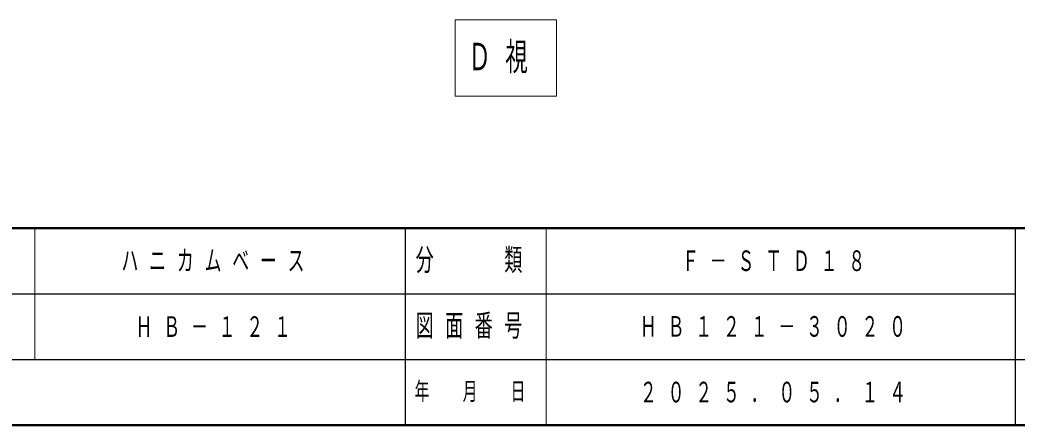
# Model space of a CAD drawing. Units: millimetres on the paper, scale 1:50. Extents: x -385 to 840, y 0 to 267.
# Drawn here: x 243.9 to 350.2, y 0 to 43.2 of the extents above; entities that cross this region are included whole.
import ezdxf

# ---------------------------------------------------------------- set-up
doc = ezdxf.new("R2010")
doc.units = ezdxf.units.MM
doc.layers.add('1_50', color=7, linetype='Continuous', lineweight=25)
doc.layers.add('LY_3', color=7, linetype='Continuous', lineweight=13)
doc.layers.add('LY_4', color=7, linetype='Continuous')
doc.styles.add('ＭＳ ゴシック', font='')
doc.styles.get('ＭＳ ゴシック').set_extended_font_data('MS Gothic')

msp = doc.modelspace()

# ---------------------------------------------------------------- linework, layer by layer
at = {"layer": '1_50', "lineweight": 13}
for p, q in [((290.317, 43.195), (290.317, 35.062)), ((301.117, 43.195), (290.317, 43.195)), ((301.117, 35.062), (301.117, 43.195)), ((290.317, 35.062), (301.117, 35.062))]:
    msp.add_line(p, q, dxfattribs=at)
at = {"layer": 'LY_3', "lineweight": 50}
for p, q in [((35, 21), (420, 21)), ((35, 0), (420, 0))]:
    msp.add_line(p, q, dxfattribs=at)
at = {"layer": 'LY_3'}
for p, q in [((245.5, 21), (245.5, 7)), ((300, 21), (300, 0))]:
    msp.add_line(p, q, dxfattribs=at)
at = {"layer": 'LY_3', "color": 211, "lineweight": 25}
for p, q in [((285, 21), (285, 0)), ((350, 21), (350, 0)), ((232.5, 14), (350, 14)), ((177.5, 7), (420, 7))]:
    msp.add_line(p, q, dxfattribs=at)

# ---------------------------------------------------------------- texts
at = {"layer": '1_50', "insert": (291.717, 39.128), "char_height": 2.933, "attachment_point": 4, "style": 'ＭＳ ゴシック'}
msp.add_mtext('\\T1.64;\\W0.6;Ｄ視', dxfattribs=at)
at = {"layer": 'LY_3', "color": 4, "attachment_point": 4, "style": 'ＭＳ ゴシック'}
for s, insert, char_height in [('\\T1.64;\\W0.6;分\u3000\u3000類', (286.1, 17.5), 2.346), ('\\T1.64;\\W0.6;図面番号', (286.1, 10.5), 2.346), ('\\T1.64;\\W0.6;年\u3000月\u3000日', (286, 3.5), 1.906)]:
    msp.add_mtext(s, dxfattribs=dict(at, insert=insert, char_height=char_height))
at = {"layer": 'LY_4', "char_height": 2.199, "attachment_point": 4, "style": 'ＭＳ ゴシック'}
for s, insert in [('\\T1.64;\\W0.6;ハニカムベース', (254.75, 17.5)), ('\\T1.64;\\W0.6;Ｆ－ＳＴＤ１８', (314.5, 17.5)), ('\\T1.64;\\W0.6;ＨＢ－１２１', (256.25, 10.5)), ('\\T1.64;\\W0.6;ＨＢ１２１－３０２０', (310, 10.5)), ('\\T1.64;\\W0.6;２０２５．０５．１４', (310, 3.5))]:
    msp.add_mtext(s, dxfattribs=dict(at, insert=insert))

doc.saveas('drawing.dxf')
